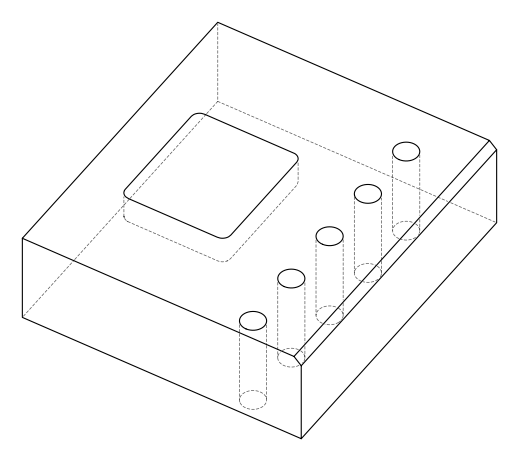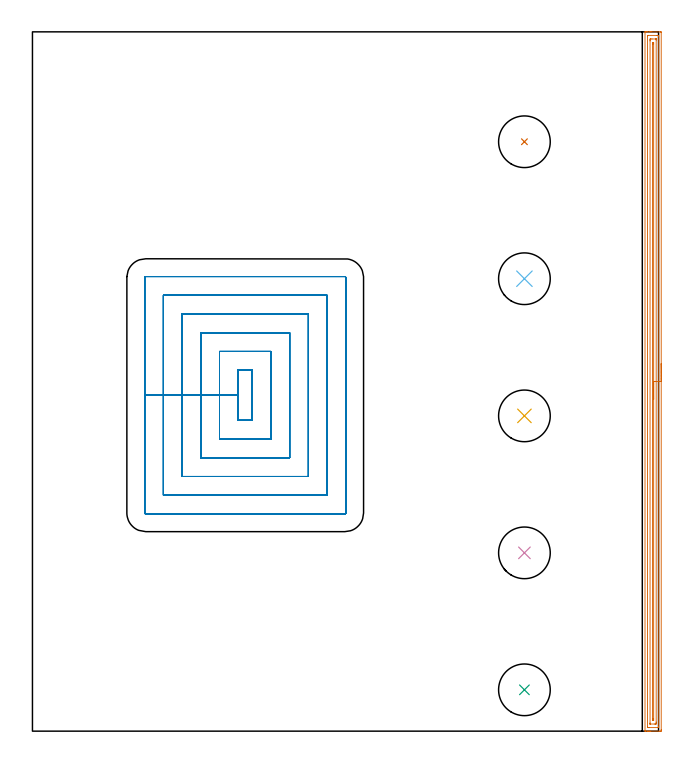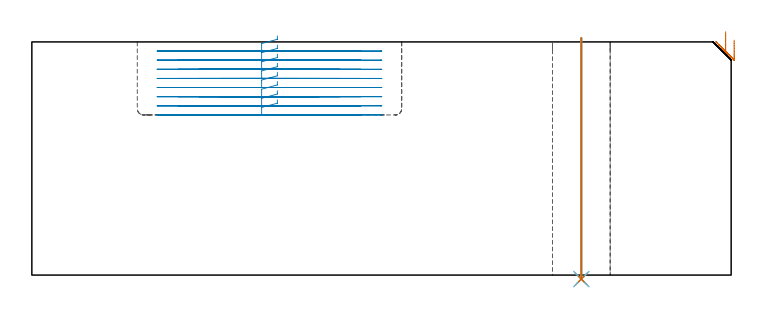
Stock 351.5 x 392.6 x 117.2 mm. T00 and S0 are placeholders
(PLAN: 7 operations, 2 tool changes, 44.1 min)
(1 AREA_MILL | FG_CHAMFER_SURFACE | UGT0205_001 | 12.74 min | 16242 mm3)
(2 MILL_RECTANGULAR_POCKET | POCKET_RECTANGULAR_STRAIGHT | UGT0201_095 | Follow Part, ap 5, ae 75% | 28.92 min | 742506 mm3)
(3 INDEXABLE_INSERT_DRILL_THROUGH_HOLE_FROM_SOLID | STEP1HOLE | NXT0302_029 | 0.49 min | 77347 mm3)
(4 INDEXABLE_INSERT_DRILL_THROUGH_HOLE_FROM_SOLID_1 | STEP1HOLE_1 | NXT0302_029 | 0.49 min | 77381 mm3)
(5 INDEXABLE_INSERT_DRILL_THROUGH_HOLE_FROM_SOLID_2 | STEP1HOLE_2 | NXT0302_029 | 0.49 min | 77366 mm3)
(6 INDEXABLE_INSERT_DRILL_THROUGH_HOLE_FROM_SOLID_3 | STEP1HOLE_3 | NXT0302_029 | 0.49 min | 77330 mm3)
(7 INDEXABLE_INSERT_DRILL_THROUGH_HOLE_FROM_SOLID_4 | STEP1HOLE_4 | NXT0302_029 | 0.49 min | 77390 mm3)
(TOOL UGT0205_001 | Chamfer Mill 20 x 3 x 45 deg. | D20 FL50 Z2)
(TOOL UGT0201_095 | End mill 20 mm | D20 R3 FL38 Z4)
(TOOL NXT0302_029 | Index. Insert Drill 29mm [880-D2900L32-05] | D29 PA176 FL145 Z2)
(OP 1 AREA_MILL)
G17 G21 G94 G90
T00 M6
G54
G17 G0 G90 X353. Y206.3 S1061 M3
G43 Z127.2 H0
Z118.1
G94 G1 Y206.262 Z117.228 F250.
Y206.148 Z116.364
Y205.959 Z115.512
Y205.697 Z114.68
Y205.363 Z113.874
Y204.96 Z113.1
Y204.492 Z112.364
Y203.96 Z111.672
Y203.371 Z111.029
Y202.728 Z110.44
Y202.036 Z109.908
Y201.3 Z109.44
Y200.526 Z109.037
Y199.72 Z108.703
Y198.888 Z108.441
Y198.036 Z108.252
Y197.172 Z108.138
Y196.3 Z108.1
Y0.959
X352.999 Y0.62 Z108.101
X352.994 Y0.072 Z108.103
X352.992 Y0.008 Z108.106
X352.449 Y0.004 Z108.649
X351.832 Y0. Z109.265
X347.117 Z113.977
X346.574 Z114.523
X346.229 Z114.868
X345.685 Z115.411
X345.34 Z115.755
X344.328 Z116.771
X343.94 Y0.007 Z117.152
X343.903 Y0.01 Z117.188
X343.9 Y0.174 Z117.2
Y392.427
X343.903 Y392.591 Z117.188
X343.941 Y392.6 Z117.15
X344.328 Z116.771
X344.649 Z116.45
X345.34 Z115.755
X346.574 Z114.523
X347.117 Z113.977
X347.734 Z113.361
X352.449 Z108.649
X352.722 Y392.598 Z108.375
X352.992 Y392.59 Z108.106
X352.999 Y392.32 Z108.099
X353. Y196.3 Z108.1
X351.586 Z109.514
X351.585 Y2.407 Z109.515
Y2.383
X351.56 Y2.01 Z109.54
X351.075 Y2.001 Z110.025
X346.229 Y2. Z114.871
X345.744 Y2.001 Z115.356
X345.34 Y2.01 Z115.76
X345.315 Y2.407 Z115.785
Y2.433
Y390.193
Y390.217
X345.34 Y390.59 Z115.76
X345.825 Y390.599 Z115.275
X350.671 Y390.6 Z110.429
X351.156 Y390.599 Z109.944
X351.56 Y390.59 Z109.54
X351.584 Y390.193 Z109.516
X351.585 Y390.167 Z109.515
X351.586 Y196.3 Z109.514
X350.172 Z110.928
X350.171 Y5.088 Z110.929
X350.17 Y4.699 Z110.93
X350.165 Y4.194 Z110.935
X350.163 Y4.01 Z110.937
X349.973 Y4.003 Z111.127
X349.783 Y4.001 Z111.317
X349.088 Y4. Z112.012
X346.924 Y4.001 Z114.176
X346.795 Y4.004 Z114.305
X346.749 Y4.008 Z114.351
X346.734 Y4.013 Z114.366
X346.733 Y4.018 Z114.367
X346.73 Y4.064 Z114.37
X346.729 Y4.194 Z114.371
X346.728 Y4.585 Z114.372
X346.729 Y387.512 Z114.371
X346.73 Y387.901 Z114.37
X346.735 Y388.406 Z114.365
X346.738 Y388.59 Z114.362
X346.927 Y388.597 Z114.173
X347.117 Y388.599 Z113.983
X347.812 Y388.6 Z113.288
X349.976 Y388.599 Z111.124
X350.105 Y388.596 Z110.995
X350.151 Y388.592 Z110.949
X350.166 Y388.587 Z110.934
X350.167 Y388.582 Z110.933
X350.17 Y388.536 Z110.93
X350.171 Y388.406 Z110.929
Y388.015
X350.172 Y196.3 Z110.928
X348.757 Z112.343
Y6.875
X348.756 Y6.257 Z112.344
X348.754 Y6.122 Z112.346
X348.751 Y6.025 Z112.349
X348.662 Y6.01 Z112.438
X348.45 Y6.008 Z112.65
X348.238 Y6.01 Z112.862
X348.149 Y6.025 Z112.951
X348.148 Y6.119 Z112.952
X348.143 Y6.737 Z112.957
Y385.863
X348.147 Y386.477 Z112.953
X348.149 Y386.575 Z112.951
X348.238 Y386.59 Z112.862
X348.45 Y386.592 Z112.65
X348.662 Y386.59 Z112.438
X348.75 Y386.575 Z112.35
X348.752 Y386.481 Z112.348
X348.757 Y385.863 Z112.343
Y196.3
Y195.428 Z112.381
Y194.564 Z112.495
Y193.712 Z112.683
Y192.88 Z112.946
Y192.074 Z113.28
Y191.3 Z113.682
Y190.564 Z114.151
Y189.872 Z114.682
Y189.229 Z115.272
Y188.64 Z115.915
Y188.108 Z116.607
Y187.64 Z117.343
Y187.237 Z118.116
Y186.903 Z118.922
Y186.641 Z119.754
Y186.452 Z120.606
Y186.338 Z121.471
Y186.3 Z122.343
G0 Z127.2
M5
M2
(OP 2 MILL_RECTANGULAR_POCKET)
G17 G21 G94 G90
T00 M6
G54
G17 G0 G90 X123.4 Y196.383 S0 M3
G43 Z127.2 H0
Z120.2
G94 G1 Y202.7 Z118.507 F250.
X115.5 Z116.391
Y188.6 Z112.612
Y174.5 F500.
X123.4
Y202.7
X115.5
Y188.6
X105.
Y164.
X133.9
Y213.2
X105.
Y188.6
X94.5
Y153.5
X144.4
Y223.7
X94.5
Y188.6
X84.
Y143.
X154.9
Y234.2
X84.
Y188.6
X73.5
Y132.5
X165.4
Y244.7
X73.5
Y188.6
X63.
Y122.5
G3 X63.5 Y122. R0.5
G1 X175.4
G3 X175.9 Y122.5 R0.5
G1 Y254.7
G3 X175.4 Y255.2 R0.5
G1 X63.5
G3 X63. Y254.7 R0.5
G1 Y188.6
Y187.6
G0 X123.4 Y196.383 Z115.612
G1 Y202.7 Z113.92 F250.
X115.5 Z111.803
Y188.6 Z108.025
Y174.5 F500.
X123.4
Y202.7
X115.5
Y188.6
X105.
Y164.
X133.9
Y213.2
X105.
Y188.6
X94.5
Y153.5
X144.4
Y223.7
X94.5
Y188.6
X84.
Y143.
X154.9
Y234.2
X84.
Y188.6
X73.5
Y132.5
X165.4
Y244.7
X73.5
Y188.6
X63.
Y122.5
G3 X63.5 Y122. R0.5
G1 X175.4
G3 X175.9 Y122.5 R0.5
G1 Y254.7
G3 X175.4 Y255.2 R0.5
G1 X63.5
G3 X63. Y254.7 R0.5
G1 Y188.6
Y187.6
G0 X123.4 Y196.383 Z111.025
G1 Y202.7 Z109.332 F250.
X115.5 Z107.216
Y188.6 Z103.437
Y174.5 F500.
X123.4
Y202.7
X115.5
Y188.6
X105.
Y164.
X133.9
Y213.2
X105.
Y188.6
X94.5
Y153.5
X144.4
Y223.7
X94.5
Y188.6
X84.
Y143.
X154.9
Y234.2
X84.
Y188.6
X73.5
Y132.5
X165.4
Y244.7
X73.5
Y188.6
X63.
Y122.5
G3 X63.5 Y122. R0.5
G1 X175.4
G3 X175.9 Y122.5 R0.5
G1 Y254.7
G3 X175.4 Y255.2 R0.5
G1 X63.5
G3 X63. Y254.7 R0.5
G1 Y188.6
Y187.6
G0 X123.4 Y196.383 Z106.437
G1 Y202.7 Z104.745 F250.
X115.5 Z102.628
Y188.6 Z98.85
Y174.5 F500.
X123.4
Y202.7
X115.5
Y188.6
X105.
Y164.
X133.9
Y213.2
X105.
Y188.6
X94.5
Y153.5
X144.4
Y223.7
X94.5
Y188.6
X84.
Y143.
X154.9
Y234.2
X84.
Y188.6
X73.5
Y132.5
X165.4
Y244.7
X73.5
Y188.6
X63.
Y122.5
G3 X63.5 Y122. R0.5
G1 X175.4
G3 X175.9 Y122.5 R0.5
G1 Y254.7
G3 X175.4 Y255.2 R0.5
G1 X63.5
G3 X63. Y254.7 R0.5
G1 Y188.6
Y187.6
G0 X123.4 Y196.383 Z101.85
G1 Y202.7 Z100.157 F250.
X115.5 Z98.041
Y188.6 Z94.262
Y174.5 F500.
X123.4
Y202.7
X115.5
Y188.6
X105.
Y164.
X133.9
Y213.2
X105.
Y188.6
X94.5
Y153.5
X144.4
Y223.7
X94.5
Y188.6
X84.
Y143.
X154.9
Y234.2
X84.
Y188.6
X73.5
Y132.5
X165.4
Y244.7
X73.5
Y188.6
X63.
Y122.5
G3 X63.5 Y122. R0.5
G1 X175.4
G3 X175.9 Y122.5 R0.5
G1 Y254.7
G3 X175.4 Y255.2 R0.5
G1 X63.5
G3 X63. Y254.7 R0.5
G1 Y188.6
Y187.6
G0 X123.4 Y196.383 Z97.262
G1 Y202.7 Z95.57 F250.
X115.5 Z93.453
Y188.6 Z89.675
Y174.5 F500.
X123.4
Y202.7
X115.5
Y188.6
X105.
Y164.
X133.9
Y213.2
X105.
Y188.6
X94.5
Y153.5
X144.4
Y223.7
X94.5
Y188.6
X84.
Y143.
X154.9
Y234.2
X84.
Y188.6
X73.5
Y132.5
X165.4
Y244.7
X73.5
Y188.6
X63.
Y122.5
G3 X63.5 Y122. R0.5
G1 X175.4
G3 X175.9 Y122.5 R0.5
G1 Y254.7
G3 X175.4 Y255.2 R0.5
G1 X63.5
G3 X63. Y254.7 R0.5
G1 Y188.6
Y187.6
G0 X123.4 Y196.383 Z92.675
G1 Y202.7 Z90.982 F250.
X115.5 Z88.866
Y188.6 Z85.087
Y174.5 F500.
X123.4
Y202.7
X115.5
Y188.6
X105.
Y164.
X133.9
Y213.2
X105.
Y188.6
X94.5
Y153.5
X144.4
Y223.7
X94.5
Y188.6
X84.
Y143.
X154.9
Y234.2
X84.
Y188.6
X73.5
Y132.5
X165.4
Y244.7
X73.5
Y188.6
X63.
Y122.5
G3 X63.5 Y122. R0.5
G1 X175.4
G3 X175.9 Y122.5 R0.5
G1 Y254.7
G3 X175.4 Y255.2 R0.5
G1 X63.5
G3 X63. Y254.7 R0.5
G1 Y188.6
Y187.6
G0 X123.4 Y196.383 Z88.087
G1 Y202.7 Z86.395 F250.
X115.5 Z84.278
Y188.6 Z80.5
Y174.5 F500.
X123.4
Y202.7
X115.5
Y188.6
X105.
Y164.
X133.9
Y213.2
X105.
Y188.6
X94.5
Y153.5
X144.4
Y223.7
X94.5
Y188.6
X84.
Y143.
X154.9
Y234.2
X84.
Y188.6
X73.5
Y132.5
X165.4
Y244.7
X73.5
Y188.6
X63.
Y122.5
G3 X63.5 Y122. R0.5
G1 X175.4
G3 X175.9 Y122.5 R0.5
G1 Y254.7
G3 X175.4 Y255.2 R0.5
G1 X63.5
G3 X63. Y254.7 R0.5
G1 Y188.6
Y187.6
G0 Z127.2
M5
M2
(OP 3 INDEXABLE_INSERT_DRILL_THROUGH_HOLE_FROM_SOLID)
G17 G21 G94 G90
T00 M6
G54
G17 G0 G90 X276.2 Y23.2 S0 M3
G43 Z127.2 H1
G94 G81 G98 Z-2.006 F250. R119.2
G80
M5
M2
(OP 4 INDEXABLE_INSERT_DRILL_THROUGH_HOLE_FROM_SOLID_1)
G17 G21 G94 G90
T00 M6
G54
G17 G0 G90 X276.2 Y100.1 S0 M3
G43 Z127.2 H1
G94 G81 G98 Z-2.006 F250. R119.2
G80
M5
M2
(OP 5 INDEXABLE_INSERT_DRILL_THROUGH_HOLE_FROM_SOLID_2)
G17 G21 G94 G90
T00 M6
G54
G17 G0 G90 X276.2 Y177. S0 M3
G43 Z127.2 H1
G94 G81 G98 Z-2.006 F250. R119.2
G80
M5
M2
(OP 6 INDEXABLE_INSERT_DRILL_THROUGH_HOLE_FROM_SOLID_3)
G17 G21 G94 G90
T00 M6
G54
G17 G0 G90 X276.2 Y254. S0 M3
G43 Z127.2 H1
G94 G81 G98 Z-2.006 F250. R119.2
G80
M5
M2
(OP 7 INDEXABLE_INSERT_DRILL_THROUGH_HOLE_FROM_SOLID_4)
G17 G21 G94 G90
T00 M6
G54
G17 G0 G90 X276.2 Y330.9 S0 M3
G43 Z127.2 H1
G94 G81 G98 Z-2.006 F250. R119.2
G80
M5
M2
